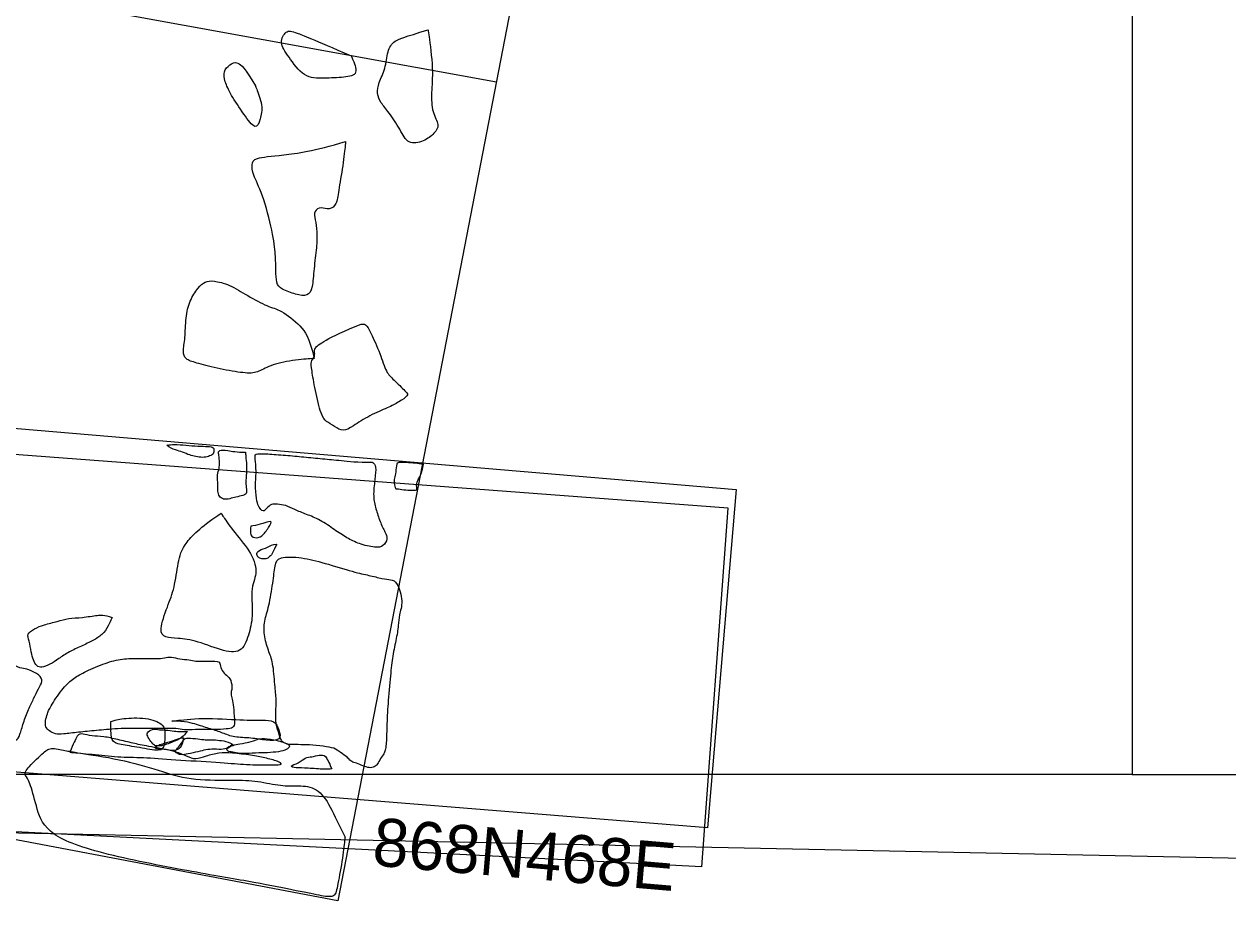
# Model space of a CAD drawing. Extents: x -200 to -100, y 65 to 200.
# Drawn here: x -116.93 to -109.4, y 149.21 to 154.69 of the extents above; entities that cross this region are included whole.
import ezdxf

# ---------------------------------------------------------------- set-up
doc = ezdxf.new("R2010")
doc.units = 0
for name, color, linetype in [('1976 grid', 7, 'Continuous'), ('1976_868N668E', 7, 'Continuous'), ('1990 grid', 7, 'Continuous'), ('868N468E', 7, 'Continuous'), ('C2-E2 LimestoneFoundation', 7, 'Continuous'), ('Limits of excavation', 7, 'Continuous'), ('Quadrat IDs', 7, 'Continuous'), ('Quadrats in DB', 7, 'Continuous'), ('Stone', 7, 'Continuous'), ('Unit Numbers', 7, 'Continuous')]:
    doc.layers.add(name, color=color, linetype=linetype)

msp = doc.modelspace()

# ---------------------------------------------------------------- linework, layer by layer
at = {"layer": '1976 grid'}
msp.add_lwpolyline([(-112.6908, 149.4223), (-112.5259, 151.6671), (-117.1564, 152.0137), (-117.3527, 149.6622), (-112.6906, 149.4255)], dxfattribs=at)
at = {"layer": '1976_868N668E'}
for points in [[(-116.0355, 152.0599), (-116.019, 152.0444), (-115.9782, 152.0299), (-115.9379, 152.0175), (-115.8904, 151.9969), (-115.8569, 151.9881), (-115.8094, 151.9814), (-115.7748, 151.9896), (-115.7469, 152.0005), (-115.7402, 152.0232), (-115.7402, 152.0465), (-115.7758, 152.0532), (-115.8404, 152.0532), (-115.9157, 152.0599), (-115.9916, 152.0666), (-116.0355, 152.0599), (-116.0355, 152.0599), (-116.0355, 152.0599)], [(-115.5438, 152.0155), (-115.5989, 152.0155), (-115.6594, 152.03), (-115.7128, 152.03), (-115.7128, 152.0088), (-115.7069, 151.9813), (-115.7069, 151.9492), (-115.7069, 151.9193), (-115.7208, 151.8713), (-115.7174, 151.8418), (-115.7174, 151.8019), (-115.7174, 151.7624), (-115.7042, 151.7323), (-115.6735, 151.7179), (-115.632, 151.7278), (-115.5949, 151.7377), (-115.5443, 151.7477), (-115.5335, 151.7676), (-115.5417, 151.8032), (-115.5417, 151.8513), (-115.534, 151.92), (-115.5417, 151.9804), (-115.5438, 152.0155), (-115.5438, 152.0155), (-115.5438, 152.0155)], [(-114.7499, 151.9532), (-114.8465, 151.9532), (-114.9513, 151.9658), (-115.0607, 151.9748), (-115.179, 151.9866), (-115.2929, 151.9975), (-115.4121, 152.0065), (-115.4747, 152.0065), (-115.4838, 152.0025), (-115.4838, 151.9809), (-115.4745, 151.9004), (-115.4851, 151.7881), (-115.4716, 151.7031), (-115.4607, 151.6724), (-115.4336, 151.6389), (-115.4101, 151.666), (-115.3839, 151.6941), (-115.3456, 151.6904), (-115.2922, 151.686), (-115.2383, 151.6575), (-115.1642, 151.6277), (-115.0775, 151.5952), (-114.9862, 151.5301), (-114.9083, 151.4787), (-114.8378, 151.4425), (-114.7276, 151.4163), (-114.6815, 151.4254), (-114.6526, 151.4751), (-114.6689, 151.5131), (-114.7041, 151.5809), (-114.7294, 151.664), (-114.7475, 151.7364), (-114.7348, 151.849), (-114.724, 151.9322), (-114.7499, 151.9532), (-114.7499, 151.9532), (-114.7499, 151.9532)], [(-114.4319, 151.9411), (-114.4411, 151.8899), (-114.451, 151.8682), (-114.4649, 151.8429), (-114.4783, 151.8145), (-114.4664, 151.7778), (-114.4912, 151.7778), (-114.5413, 151.7778), (-114.5929, 151.7897), (-114.6074, 151.783), (-114.6146, 151.8233), (-114.6146, 151.8533), (-114.6022, 151.8889), (-114.6022, 151.9514), (-114.579, 151.9514), (-114.5263, 151.9514), (-114.4623, 151.9447), (-114.4319, 151.9411), (-114.4319, 151.9411), (-114.4319, 151.9411)], [(-115.3474, 151.4409), (-115.3782, 151.4409), (-115.4007, 151.4174), (-115.4658, 151.4056), (-115.4775, 151.3731), (-115.4622, 151.3586), (-115.445, 151.3478), (-115.4062, 151.3478), (-115.3926, 151.3677), (-115.3818, 151.3677), (-115.3691, 151.4029), (-115.3474, 151.4409), (-115.3474, 151.4409), (-115.3474, 151.4409)], [(-114.9918, 150.165), (-114.929, 150.126), (-114.8913, 150.0919), (-114.8764, 150.0769), (-114.8407, 150.0691), (-114.7989, 150.0485), (-114.7602, 150.0392), (-114.7297, 150.0511), (-114.7158, 150.0702), (-114.6926, 150.111), (-114.6745, 150.1348), (-114.6688, 150.1565), (-114.6626, 150.1999), (-114.6626, 150.2404), (-114.6611, 150.2567), (-114.6588, 150.3387), (-114.657, 150.4009), (-114.6375, 150.6115), (-114.628, 150.7275), (-114.6021, 150.8402), (-114.5856, 150.938), (-114.5856, 150.9949), (-114.5555, 151.0788), (-114.5951, 151.2085), (-114.6351, 151.2188), (-114.6852, 151.2244), (-114.773, 151.2467), (-114.8577, 151.2634), (-115.0569, 151.3259), (-115.1896, 151.359), (-115.3418, 151.3658), (-115.3593, 151.3113), (-115.3719, 151.2046), (-115.396, 151.0466), (-115.4292, 150.9627), (-115.4292, 150.8599), (-115.3959, 150.7637), (-115.369, 150.6925), (-115.3592, 150.5336), (-115.3492, 150.4667), (-115.3583, 150.3265), (-115.3374, 150.2663), (-115.32, 150.2046), (-115.2905, 150.1929), (-115.2688, 150.1867), (-115.2347, 150.1867), (-115.165, 150.1867), (-115.0799, 150.181), (-114.9918, 150.165), (-114.9918, 150.165), (-114.9918, 150.165)], [(-116.3772, 150.9829), (-116.431, 150.9987), (-116.461, 150.9987), (-116.567, 150.9797), (-116.6508, 150.9797), (-116.7172, 150.9576), (-116.8057, 150.937), (-116.8642, 150.9133), (-116.9132, 150.8785), (-116.8958, 150.8405), (-116.8827, 150.7621), (-116.8719, 150.7169), (-116.8484, 150.6762), (-116.8213, 150.6671), (-116.7662, 150.687), (-116.7129, 150.7232), (-116.6469, 150.7684), (-116.5692, 150.8027), (-116.496, 150.8389), (-116.4373, 150.8724), (-116.4012, 150.9302), (-116.3772, 150.9829), (-116.3772, 150.9829), (-116.3772, 150.9829)], [(-117.0979, 150.8208), (-117.0584, 150.7923), (-117.0252, 150.7433), (-116.9983, 150.6832), (-116.9382, 150.661), (-116.905, 150.661), (-116.8276, 150.623), (-116.8086, 150.5819), (-116.8386, 150.5392), (-116.8671, 150.4743), (-116.9019, 150.411), (-116.9335, 150.3209), (-116.954, 150.2449), (-116.9746, 150.2085), (-117.0205, 150.2085), (-117.077, 150.2025), (-117.1425, 150.2113), (-117.1425, 150.2392), (-117.1366, 150.3361), (-117.1252, 150.468), (-117.1212, 150.6473), (-117.1104, 150.7543), (-117.0979, 150.8208), (-117.0979, 150.8208), (-117.0979, 150.8208)], [(-115.7068, 150.7026), (-115.7259, 150.7093), (-115.762, 150.7093), (-115.825, 150.7093), (-115.8627, 150.7093), (-115.9087, 150.7191), (-115.9701, 150.7253), (-116.0197, 150.7382), (-116.0582, 150.7258), (-116.1217, 150.7258), (-116.2198, 150.7258), (-116.3268, 150.7258), (-116.4325, 150.6933), (-116.5608, 150.6364), (-116.625, 150.5996), (-116.6898, 150.5362), (-116.7694, 150.4169), (-116.782, 150.3798), (-116.7956, 150.3364), (-116.7956, 150.2958), (-116.7703, 150.2722), (-116.7341, 150.2515), (-116.6872, 150.2515), (-116.5896, 150.265), (-116.4767, 150.2741), (-116.3511, 150.2885), (-116.1668, 150.2885), (-116.0303, 150.2885), (-115.96, 150.2885), (-115.9182, 150.2749), (-115.8387, 150.2842), (-115.7365, 150.279), (-115.659, 150.2847), (-115.6197, 150.2909), (-115.6094, 150.3188), (-115.618, 150.412), (-115.6228, 150.4624), (-115.6345, 150.4995), (-115.6345, 150.5176), (-115.6246, 150.5456), (-115.6383, 150.6042), (-115.6718, 150.6268), (-115.6953, 150.6557), (-115.7068, 150.7026), (-115.7068, 150.7026), (-115.7068, 150.7026)], [(-116.3853, 150.3315), (-116.3853, 150.2698), (-116.3853, 150.2049), (-116.3331, 150.1875), (-116.2082, 150.1701), (-116.0706, 150.14), (-116.0485, 150.1796), (-116.0485, 150.2587), (-116.0485, 150.3093), (-116.1418, 150.3552), (-116.303, 150.3552), (-116.3853, 150.3315), (-116.3853, 150.3315), (-116.3853, 150.3315)], [(-116.0053, 150.3334), (-115.9167, 150.3334), (-115.8456, 150.3112), (-115.7602, 150.2843), (-115.6859, 150.2606), (-115.6163, 150.2305), (-115.5088, 150.2305), (-115.4139, 150.2115), (-115.3175, 150.2115), (-115.3333, 150.2812), (-115.3605, 150.3396), (-115.4345, 150.3396), (-115.5531, 150.3396), (-115.8234, 150.3571), (-116.0053, 150.3334), (-116.0053, 150.3334), (-116.0053, 150.3334)], [(-116.6419, 150.1396), (-116.6198, 150.1902), (-116.5945, 150.2551), (-116.5645, 150.2551), (-116.5044, 150.2393), (-116.4332, 150.2393), (-116.3431, 150.2187), (-116.2451, 150.195), (-116.1629, 150.1776), (-115.9905, 150.1491), (-115.9083, 150.1127), (-115.8546, 150.089), (-115.7945, 150.1159), (-115.7075, 150.1364), (-115.6348, 150.1364), (-115.5036, 150.1206), (-115.4245, 150.1048), (-115.336, 150.0826), (-115.3059, 150.0605), (-115.3638, 150.0605), (-115.5463, 150.0605), (-115.6755, 150.075), (-115.9621, 150.0902), (-116.1698, 150.1075), (-116.3202, 150.1075), (-116.4837, 150.1248), (-116.6419, 150.1396), (-116.6419, 150.1396), (-116.6419, 150.1396)], [(-115.9072, 150.2688), (-115.9343, 150.2688), (-115.9461, 150.2688), (-115.9741, 150.2688), (-116.0274, 150.2788), (-116.087, 150.2788), (-116.1132, 150.2878), (-116.1593, 150.2679), (-116.1593, 150.2399), (-116.1349, 150.2055), (-116.1123, 150.1784), (-116.0924, 150.1784), (-116.0617, 150.1784), (-116.031, 150.192), (-115.9804, 150.21), (-115.9416, 150.2299), (-115.9072, 150.2688), (-115.9072, 150.2688), (-115.9072, 150.2688)], [(-115.9314, 150.2304), (-115.9515, 150.2304), (-116.0233, 150.201), (-116.1038, 150.1824), (-116.1126, 150.1622), (-116.0889, 150.1622), (-116.0176, 150.1493), (-115.9634, 150.1493), (-115.9391, 150.1865), (-115.9314, 150.2304), (-115.9314, 150.2304), (-115.9314, 150.2304)], [(-115.6233, 150.1872), (-115.6445, 150.2027), (-115.679, 150.2109), (-115.7343, 150.2171), (-115.774, 150.2171), (-115.8004, 150.2171), (-115.8556, 150.2243), (-115.9212, 150.2316), (-115.9356, 150.2104), (-115.9547, 150.1789), (-115.9831, 150.1489), (-115.9831, 150.1375), (-115.948, 150.12), (-115.9056, 150.1282), (-115.837, 150.1432), (-115.7931, 150.1551), (-115.742, 150.1603), (-115.6769, 150.153), (-115.6485, 150.1732), (-115.6233, 150.1872), (-115.6233, 150.1872), (-115.6233, 150.1872)], [(-115.4595, 150.223), (-115.51, 150.2049), (-115.5723, 150.1914), (-115.6124, 150.1874), (-115.6498, 150.1709), (-115.6652, 150.157), (-115.6513, 150.1426), (-115.615, 150.1393), (-115.5667, 150.1272), (-115.4778, 150.1355), (-115.4066, 150.1355), (-115.3337, 150.1417), (-115.2841, 150.1541), (-115.2624, 150.1774), (-115.2836, 150.196), (-115.3956, 150.2275), (-115.4595, 150.223), (-115.4595, 150.223), (-115.4595, 150.223)], [(-115.0045, 150.0364), (-115.0243, 150.078), (-115.0424, 150.1232), (-115.0812, 150.1232), (-115.1309, 150.1087), (-115.1698, 150.1087), (-115.2086, 150.0707), (-115.2764, 150.0518), (-115.2303, 150.0409), (-115.1599, 150.0409), (-115.0406, 150.0301), (-115.0045, 150.0364), (-115.0045, 150.0364), (-115.0045, 150.0364)]]:
    msp.add_open_spline(points, degree=3, dxfattribs=at)
at = {"layer": '1990 grid'}
msp.add_lwpolyline([(-150.5173, 176.6831), (-111.0737, 169.3334), (-114.9656, 149.2091), (-154.1468, 156.6464)], close=True, dxfattribs=at)
at = {"layer": '868N468E'}
msp.add_lwpolyline([(-117.2346, 150.0358), (-117.0679, 152.1727), (-112.4758, 151.7837), (-112.6551, 149.6669)], close=True, dxfattribs=at)
at = {"layer": 'C2-E2 LimestoneFoundation'}
msp.add_open_spline([(-114.9214, 149.6087), (-114.9734, 149.7127), (-115.0213, 149.8247), (-115.1093, 149.9287), (-115.2292, 149.9287), (-115.3331, 149.9287), (-115.4875, 149.9647), (-115.6307, 149.9647), (-115.8985, 149.9647), (-116.0783, 150.0242), (-116.3276, 150.0974), (-116.6116, 150.1387), (-116.6631, 150.1484), (-116.7691, 150.1711), (-116.8017, 150.1398), (-116.9234, 150.0289), (-116.9234, 149.9923), (-116.8934, 149.9649), (-116.8525, 149.8043), (-116.8034, 149.6382), (-116.5115, 149.5151), (-115.904, 149.3951), (-115.5163, 149.3311), (-115.2326, 149.2751), (-115.0714, 149.2412), (-114.9853, 149.2282), (-114.9722, 149.283), (-114.9383, 149.4606), (-114.9214, 149.6087), (-114.9214, 149.6087), (-114.9214, 149.6087)], degree=3, dxfattribs=at)
at = {"layer": 'Limits of excavation'}
msp.add_lwpolyline([(-159.3354, 180.1069), (-109.8548, 179.1363), (-110.0591, 169.2767), (-100.2038, 169.1745), (-100.6269, 149.2962), (-159.9248, 150.5223)], close=True, dxfattribs=at)
at = {"layer": 'Quadrats in DB'}
for p, q in [((-110, 160), (-110, 150)), ((-110, 150), (-120, 150)), ((-110, 150), (-100, 150))]:
    msp.add_line(p, q, dxfattribs=at)
at = {"layer": 'Stone'}
for points in [[(-114.8823, 154.4958), (-115.1288, 154.6024), (-115.2406, 154.6478), (-115.2896, 154.6583), (-115.3359, 154.5784), (-115.2791, 154.4975), (-115.1777, 154.3542), (-115.0554, 154.3542), (-114.9226, 154.3612), (-114.8318, 154.3751), (-114.8823, 154.4958), (-114.8823, 154.4958), (-114.8823, 154.4958)], [(-114.4019, 154.6583), (-114.5522, 154.6129), (-114.6186, 154.5919), (-114.657, 154.529), (-114.6675, 154.4136), (-114.7129, 154.3262), (-114.7234, 154.2598), (-114.699, 154.2003), (-114.65, 154.1479), (-114.5732, 154.0325), (-114.5312, 153.9381), (-114.4264, 153.9591), (-114.36, 154.0115), (-114.3285, 154.0605), (-114.3775, 154.1409), (-114.3844, 154.2633), (-114.3678, 154.4021), (-114.4019, 154.6583), (-114.4019, 154.6583), (-114.4019, 154.6583)], [(-115.4818, 154.3087), (-115.5447, 154.4171), (-115.5971, 154.466), (-115.6425, 154.4416), (-115.6845, 154.3996), (-115.674, 154.3367), (-115.639, 154.2563), (-115.5517, 154.1269), (-115.4783, 154.0255), (-115.4503, 154.0989), (-115.4328, 154.1828), (-115.4818, 154.3087), (-115.4818, 154.3087), (-115.4818, 154.3087)], [(-114.9179, 153.9604), (-115.1168, 153.8997), (-115.3293, 153.871), (-115.4945, 153.8592), (-115.5047, 153.817), (-115.5013, 153.758), (-115.4389, 153.6416), (-115.3698, 153.3852), (-115.3563, 153.2468), (-115.3529, 153.1524), (-115.3529, 153.0731), (-115.3226, 153.0343), (-115.2264, 153.0022), (-115.1539, 152.9887), (-115.1236, 153.041), (-115.1168, 153.1608), (-115.0983, 153.3025), (-115.0949, 153.397), (-115.1084, 153.4746), (-115.1185, 153.5252), (-115.0713, 153.5539), (-115.019, 153.5269), (-114.9718, 153.5674), (-114.9651, 153.6382), (-114.9331, 153.812), (-114.9179, 153.9604), (-114.9179, 153.9604), (-114.9179, 153.9604)], [(-115.1135, 152.6024), (-115.1472, 152.7357), (-115.191, 152.8066), (-115.3293, 152.9111), (-115.4001, 152.923), (-115.5333, 152.9955), (-115.6446, 153.068), (-115.7475, 153.09), (-115.7964, 153.0866), (-115.8402, 153.0478), (-115.8942, 152.9634), (-115.9195, 152.8605), (-115.9195, 152.7239), (-115.938, 152.6446), (-115.9211, 152.5957), (-115.8588, 152.5771), (-115.7272, 152.54), (-115.562, 152.5114), (-115.4743, 152.508), (-115.4102, 152.5535), (-115.272, 152.5906), (-115.1135, 152.6024), (-115.1135, 152.6024), (-115.1135, 152.6024)], [(-114.8201, 152.8167), (-114.9263, 152.7762), (-115.0663, 152.707), (-115.116, 152.6641), (-115.1102, 152.6422), (-115.112, 152.6051), (-115.1364, 152.5878), (-115.1303, 152.535), (-115.1101, 152.4101), (-115.0696, 152.2398), (-115.041, 152.2094), (-114.987, 152.1773), (-114.9314, 152.1419), (-114.8791, 152.1757), (-114.7661, 152.2482), (-114.6498, 152.2954), (-114.584, 152.3292), (-114.5216, 152.373), (-114.5351, 152.3899), (-114.6228, 152.4742), (-114.6633, 152.5114), (-114.7004, 152.6294), (-114.7628, 152.7728), (-114.7931, 152.8217), (-114.8201, 152.8167), (-114.8201, 152.8167), (-114.8201, 152.8167)], [(-115.6957, 151.6344), (-115.8065, 151.5618), (-115.9365, 151.4432), (-115.9648, 151.3295), (-115.9872, 151.1646), (-116.0297, 151.056), (-116.0883, 150.8949), (-116.0462, 150.8539), (-115.9726, 150.8539), (-115.8478, 150.8389), (-115.6712, 150.7632), (-115.5587, 150.7632), (-115.5194, 150.89), (-115.4932, 150.9993), (-115.515, 151.1763), (-115.4604, 151.2638), (-115.5128, 151.3993), (-115.6286, 151.5304), (-115.6957, 151.6344), (-115.6957, 151.6344), (-115.6957, 151.6344)], [(-115.5105, 151.5537), (-115.4763, 151.5537), (-115.37, 151.5987), (-115.3879, 151.563), (-115.4307, 151.4959), (-115.4749, 151.4738), (-115.5177, 151.4931), (-115.5105, 151.5537), (-115.5105, 151.5537), (-115.5105, 151.5537)]]:
    msp.add_open_spline(points, degree=3, dxfattribs=at)
at = {"layer": 'Unit Numbers'}
msp.add_line((-113.9751, 154.3306), (-133.6247, 157.9087), dxfattribs=at)

# ---------------------------------------------------------------- texts
at = {"layer": 'Quadrat IDs'}
msp.add_text('868N468E', height=0.3, rotation=355.1, dxfattribs=at).set_placement((-114.7568, 149.4324))

doc.saveas('drawing.dxf')
